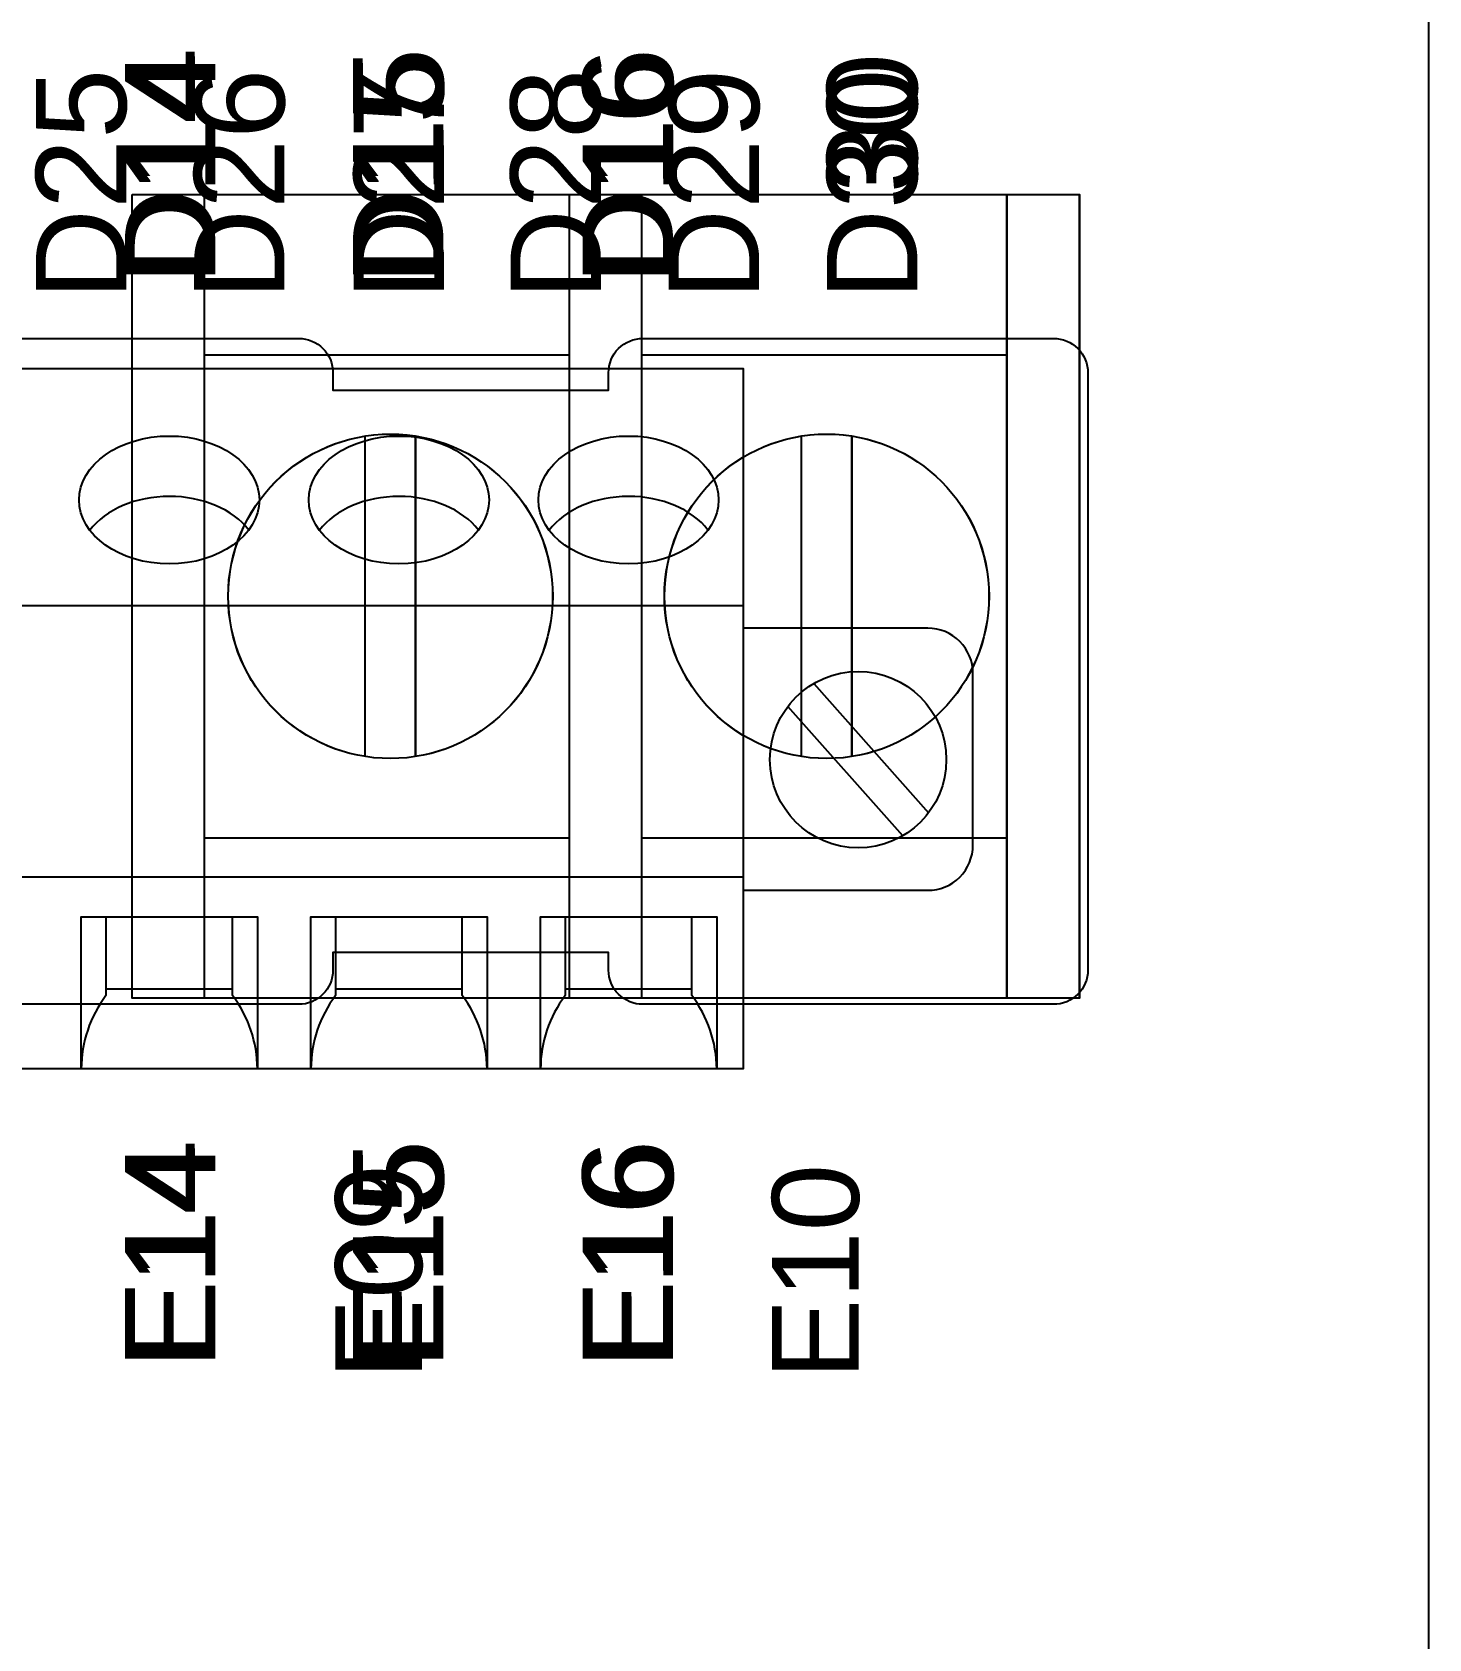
# Model space of a CAD drawing. Extents: x 0.5 to 23.7, y 0.2 to 17.2.
# Drawn here: x 21.177 to 22.394, y 3.271 to 4.67 of the extents above; entities that cross this region are included whole.
import ezdxf

# ---------------------------------------------------------------- set-up
doc = ezdxf.new("R2010")
doc.units = 0
doc.header["$MEASUREMENT"] = 0
for name, color, linetype in [('2_01__0-__EMPTY', 7, 'CONTINUOUS'), ('2_02__B-___3__DI___4__DO__', 7, 'CONTINUOUS'), ('2_03__1-___4__DI___4__DO__', 7, 'CONTINUOUS'), ('2_04__C-___4__DI___4__DO__', 7, 'CONTINUOUS'), ('2_05__6-___4__AI____4__AO', 7, 'CONTINUOUS'), ('2_06__9-___10__RTD_INPUTS', 7, 'CONTINUOUS'), ('2_07__3-___8__DI', 7, 'CONTINUOUS'), ('2_08__D-___4__DI___3__DO__', 7, 'CONTINUOUS'), ('3_01__0-__EMPTY', 7, 'CONTINUOUS'), ('3_02__B-___3__DI___4__DO__', 7, 'CONTINUOUS'), ('3_03__1-___4__DI___4__DO__', 7, 'CONTINUOUS'), ('3_04__C-___4__DI___4__DO__', 7, 'CONTINUOUS'), ('3_05__6-___4__AI____4__AO', 7, 'CONTINUOUS'), ('3_06__3-___8__DI', 7, 'CONTINUOUS'), ('3_07__D-___4__DI___3__DO__', 7, 'CONTINUOUS'), ('4_01__0-_A-__EMPTY____1__A', 7, 'CONTINUOUS'), ('4_02__B-_A-___3__DI___4__D', 7, 'CONTINUOUS'), ('4_03__1-_A-___4__DI___4__D', 7, 'CONTINUOUS'), ('4_04__C-_A-___4__DI___4__D', 7, 'CONTINUOUS'), ('4_05__6-_A-___4__AI____4__', 7, 'CONTINUOUS'), ('4_06__9-_A-___10__RTD_INPU', 7, 'CONTINUOUS'), ('4_07__3-_A-___8__DI____1__', 7, 'CONTINUOUS'), ('4_08__D-_A-___4__DI___3__D', 7, 'CONTINUOUS'), ('4_09__0-_7-__EMPTY____1__A', 7, 'CONTINUOUS'), ('4_10__B-_7-___3__DI___4__D', 7, 'CONTINUOUS'), ('4_11__1-_7-___4__DI___4__D', 7, 'CONTINUOUS'), ('4_12__C-_7-___4__DI___4__D', 7, 'CONTINUOUS'), ('4_13__6-_7-___4__AI____4__', 7, 'CONTINUOUS'), ('4_14__9-_7-___10__RTD_INPU', 7, 'CONTINUOUS'), ('4_15__3-_7-___8__DI____1__', 7, 'CONTINUOUS'), ('4_16__D-_7-___4__DI___3__D', 7, 'CONTINUOUS'), ('6_00____DWG', 7, 'CONTINUOUS')]:
    doc.layers.add(name, color=color, linetype=linetype)
doc.styles.add('ARIAL', font='arial.ttf')

msp = doc.modelspace()

# ---------------------------------------------------------------- linework, layer by layer
at = {"layer": '3_01__0-__EMPTY'}
msp.add_lwpolyline([(20.1742, 4.3587), (20.4142, 4.3587), (20.4142, 4.3738, -0.414214), (20.4441, 4.4037), (21.4093, 4.4037, -0.414214), (21.4392, 4.3738), (21.4392, 4.3587), (21.6792, 4.3587), (21.6792, 4.3738, -0.414214), (21.7091, 4.4037), (22.0668, 4.4037, -0.414214), (22.0967, 4.3738), (22.0967, 3.8535, -0.414214), (22.0668, 3.8237), (21.7091, 3.8237, -0.414214), (21.6792, 3.8535), (21.6792, 3.8687), (21.4392, 3.8687), (21.4392, 3.8535, -0.414214), (21.4093, 3.8237), (20.4441, 3.8237, -0.414214), (20.4142, 3.8535), (20.4142, 3.8687), (20.1742, 3.8687)], format="xyb", dxfattribs=at)
at = {"layer": '3_02__B-___3__DI___4__DO__'}
msp.add_lwpolyline([(20.1966, 4.3774), (21.7966, 4.3774), (21.7966, 3.7675), (20.1966, 3.7675)], close=True, dxfattribs=at)
for points in [[(20.1966, 4.1712), (21.7966, 4.1712)], [(21.8579, 4.1031), (21.9578, 3.9905)], [(21.9354, 3.9706), (21.8354, 4.0832)], [(21.7966, 3.9345), (20.1966, 3.9345)], [(21.2415, 3.8371), (21.3517, 3.8371)], [(21.4415, 3.8371), (21.5517, 3.8371)], [(21.6415, 3.8371), (21.7517, 3.8371)]]:
    msp.add_lwpolyline(points, dxfattribs=at)
for points in [[(21.7966, 3.923), (21.9573, 3.923, 0.414214), (21.9966, 3.9623), (21.9966, 4.1119, 0.414214), (21.9573, 4.1513), (21.7966, 4.1513)], [(21.2415, 3.8999), (21.2415, 3.8315, 0.162335), (21.22, 3.7675), (21.22, 3.8999), (21.3734, 3.8999), (21.3734, 3.7675, 0.16083), (21.3517, 3.8315), (21.3517, 3.8999)], [(21.4415, 3.8999), (21.4415, 3.8315, 0.162335), (21.42, 3.7675), (21.42, 3.8999), (21.5734, 3.8999), (21.5734, 3.7675, 0.16083), (21.5517, 3.8315), (21.5517, 3.8999)], [(21.6415, 3.8999), (21.6415, 3.8315, 0.162335), (21.62, 3.7675), (21.62, 3.8999), (21.7734, 3.8999), (21.7734, 3.7675, 0.16083), (21.7517, 3.8315), (21.7517, 3.8999)]]:
    msp.add_lwpolyline(points, format="xyb", dxfattribs=at)
msp.add_circle((21.8966, 4.0368), 0.0768, dxfattribs=at)
for centre in [(21.2966, 4.263), (21.4966, 4.263), (21.6966, 4.263)]:
    msp.add_ellipse(centre, major_axis=(-0.0785, 0), ratio=0.70953, dxfattribs=at)
for centre in [(21.2967, 4.2104), (21.4967, 4.2104), (21.6967, 4.2104)]:
    msp.add_ellipse(centre, major_axis=(-0.0785, 0), ratio=0.70953, start_param=3.63519, end_param=5.792431, dxfattribs=at)
at = {"layer": '3_03__1-___4__DI___4__DO__'}
msp.add_lwpolyline([(20.1966, 4.3774), (21.7966, 4.3774), (21.7966, 3.7675), (20.1966, 3.7675)], close=True, dxfattribs=at)
for points in [[(20.1966, 4.1712), (21.7966, 4.1712)], [(21.8579, 4.1031), (21.9578, 3.9905)], [(21.9354, 3.9706), (21.8354, 4.0832)], [(21.7966, 3.9345), (20.1966, 3.9345)], [(21.2415, 3.8371), (21.3517, 3.8371)], [(21.4415, 3.8371), (21.5517, 3.8371)], [(21.6415, 3.8371), (21.7517, 3.8371)]]:
    msp.add_lwpolyline(points, dxfattribs=at)
for points in [[(21.7966, 3.923), (21.9573, 3.923, 0.414214), (21.9966, 3.9623), (21.9966, 4.1119, 0.414214), (21.9573, 4.1513), (21.7966, 4.1513)], [(21.2415, 3.8999), (21.2415, 3.8315, 0.162335), (21.22, 3.7675), (21.22, 3.8999), (21.3734, 3.8999), (21.3734, 3.7675, 0.16083), (21.3517, 3.8315), (21.3517, 3.8999)], [(21.4415, 3.8999), (21.4415, 3.8315, 0.162335), (21.42, 3.7675), (21.42, 3.8999), (21.5734, 3.8999), (21.5734, 3.7675, 0.16083), (21.5517, 3.8315), (21.5517, 3.8999)], [(21.6415, 3.8999), (21.6415, 3.8315, 0.162335), (21.62, 3.7675), (21.62, 3.8999), (21.7734, 3.8999), (21.7734, 3.7675, 0.16083), (21.7517, 3.8315), (21.7517, 3.8999)]]:
    msp.add_lwpolyline(points, format="xyb", dxfattribs=at)
msp.add_circle((21.8966, 4.0368), 0.0768, dxfattribs=at)
for centre in [(21.2966, 4.263), (21.4966, 4.263), (21.6966, 4.263)]:
    msp.add_ellipse(centre, major_axis=(-0.0785, 0), ratio=0.70953, dxfattribs=at)
for centre in [(21.2967, 4.2104), (21.4967, 4.2104), (21.6967, 4.2104)]:
    msp.add_ellipse(centre, major_axis=(-0.0785, 0), ratio=0.70953, start_param=3.63519, end_param=5.792431, dxfattribs=at)
at = {"layer": '3_04__C-___4__DI___4__DO__'}
msp.add_lwpolyline([(20.1966, 4.3774), (21.7966, 4.3774), (21.7966, 3.7675), (20.1966, 3.7675)], close=True, dxfattribs=at)
for points in [[(20.1966, 4.1712), (21.7966, 4.1712)], [(21.8579, 4.1031), (21.9578, 3.9905)], [(21.9354, 3.9706), (21.8354, 4.0832)], [(21.7966, 3.9345), (20.1966, 3.9345)], [(21.2415, 3.8371), (21.3517, 3.8371)], [(21.4415, 3.8371), (21.5517, 3.8371)], [(21.6415, 3.8371), (21.7517, 3.8371)]]:
    msp.add_lwpolyline(points, dxfattribs=at)
for points in [[(21.7966, 3.923), (21.9573, 3.923, 0.414214), (21.9966, 3.9623), (21.9966, 4.1119, 0.414214), (21.9573, 4.1513), (21.7966, 4.1513)], [(21.2415, 3.8999), (21.2415, 3.8315, 0.162335), (21.22, 3.7675), (21.22, 3.8999), (21.3734, 3.8999), (21.3734, 3.7675, 0.16083), (21.3517, 3.8315), (21.3517, 3.8999)], [(21.4415, 3.8999), (21.4415, 3.8315, 0.162335), (21.42, 3.7675), (21.42, 3.8999), (21.5734, 3.8999), (21.5734, 3.7675, 0.16083), (21.5517, 3.8315), (21.5517, 3.8999)], [(21.6415, 3.8999), (21.6415, 3.8315, 0.162335), (21.62, 3.7675), (21.62, 3.8999), (21.7734, 3.8999), (21.7734, 3.7675, 0.16083), (21.7517, 3.8315), (21.7517, 3.8999)]]:
    msp.add_lwpolyline(points, format="xyb", dxfattribs=at)
msp.add_circle((21.8966, 4.0368), 0.0768, dxfattribs=at)
for centre in [(21.2966, 4.263), (21.4966, 4.263), (21.6966, 4.263)]:
    msp.add_ellipse(centre, major_axis=(-0.0785, 0), ratio=0.70953, dxfattribs=at)
for centre in [(21.2967, 4.2104), (21.4967, 4.2104), (21.6967, 4.2104)]:
    msp.add_ellipse(centre, major_axis=(-0.0785, 0), ratio=0.70953, start_param=3.63519, end_param=5.792431, dxfattribs=at)
at = {"layer": '3_05__6-___4__AI____4__AO'}
msp.add_lwpolyline([(20.1966, 4.3774), (21.7966, 4.3774), (21.7966, 3.7675), (20.1966, 3.7675)], close=True, dxfattribs=at)
for points in [[(20.1966, 4.1712), (21.7966, 4.1712)], [(21.8579, 4.1031), (21.9578, 3.9905)], [(21.9354, 3.9706), (21.8354, 4.0832)], [(21.7966, 3.9345), (20.1966, 3.9345)], [(21.2415, 3.8371), (21.3517, 3.8371)], [(21.4415, 3.8371), (21.5517, 3.8371)], [(21.6415, 3.8371), (21.7517, 3.8371)]]:
    msp.add_lwpolyline(points, dxfattribs=at)
for points in [[(21.7966, 3.923), (21.9573, 3.923, 0.414214), (21.9966, 3.9623), (21.9966, 4.1119, 0.414214), (21.9573, 4.1513), (21.7966, 4.1513)], [(21.2415, 3.8999), (21.2415, 3.8315, 0.162335), (21.22, 3.7675), (21.22, 3.8999), (21.3734, 3.8999), (21.3734, 3.7675, 0.16083), (21.3517, 3.8315), (21.3517, 3.8999)], [(21.4415, 3.8999), (21.4415, 3.8315, 0.162335), (21.42, 3.7675), (21.42, 3.8999), (21.5734, 3.8999), (21.5734, 3.7675, 0.16083), (21.5517, 3.8315), (21.5517, 3.8999)], [(21.6415, 3.8999), (21.6415, 3.8315, 0.162335), (21.62, 3.7675), (21.62, 3.8999), (21.7734, 3.8999), (21.7734, 3.7675, 0.16083), (21.7517, 3.8315), (21.7517, 3.8999)]]:
    msp.add_lwpolyline(points, format="xyb", dxfattribs=at)
msp.add_circle((21.8966, 4.0368), 0.0768, dxfattribs=at)
for centre in [(21.2966, 4.263), (21.4966, 4.263), (21.6966, 4.263)]:
    msp.add_ellipse(centre, major_axis=(-0.0785, 0), ratio=0.70953, dxfattribs=at)
for centre in [(21.2967, 4.2104), (21.4967, 4.2104), (21.6967, 4.2104)]:
    msp.add_ellipse(centre, major_axis=(-0.0785, 0), ratio=0.70953, start_param=3.63519, end_param=5.792431, dxfattribs=at)
at = {"layer": '3_06__3-___8__DI'}
msp.add_lwpolyline([(20.1966, 4.3774), (21.7966, 4.3774), (21.7966, 3.7675), (20.1966, 3.7675)], close=True, dxfattribs=at)
for points in [[(20.1966, 4.1712), (21.7966, 4.1712)], [(21.8579, 4.1031), (21.9578, 3.9905)], [(21.9354, 3.9706), (21.8354, 4.0832)], [(21.7966, 3.9345), (20.1966, 3.9345)], [(21.2415, 3.8371), (21.3517, 3.8371)], [(21.4415, 3.8371), (21.5517, 3.8371)], [(21.6415, 3.8371), (21.7517, 3.8371)]]:
    msp.add_lwpolyline(points, dxfattribs=at)
for points in [[(21.7966, 3.923), (21.9573, 3.923, 0.414214), (21.9966, 3.9623), (21.9966, 4.1119, 0.414214), (21.9573, 4.1513), (21.7966, 4.1513)], [(21.2415, 3.8999), (21.2415, 3.8315, 0.162335), (21.22, 3.7675), (21.22, 3.8999), (21.3734, 3.8999), (21.3734, 3.7675, 0.16083), (21.3517, 3.8315), (21.3517, 3.8999)], [(21.4415, 3.8999), (21.4415, 3.8315, 0.162335), (21.42, 3.7675), (21.42, 3.8999), (21.5734, 3.8999), (21.5734, 3.7675, 0.16083), (21.5517, 3.8315), (21.5517, 3.8999)], [(21.6415, 3.8999), (21.6415, 3.8315, 0.162335), (21.62, 3.7675), (21.62, 3.8999), (21.7734, 3.8999), (21.7734, 3.7675, 0.16083), (21.7517, 3.8315), (21.7517, 3.8999)]]:
    msp.add_lwpolyline(points, format="xyb", dxfattribs=at)
msp.add_circle((21.8966, 4.0368), 0.0768, dxfattribs=at)
for centre in [(21.2966, 4.263), (21.4966, 4.263), (21.6966, 4.263)]:
    msp.add_ellipse(centre, major_axis=(-0.0785, 0), ratio=0.70953, dxfattribs=at)
for centre in [(21.2967, 4.2104), (21.4967, 4.2104), (21.6967, 4.2104)]:
    msp.add_ellipse(centre, major_axis=(-0.0785, 0), ratio=0.70953, start_param=3.63519, end_param=5.792431, dxfattribs=at)
at = {"layer": '3_07__D-___4__DI___3__DO__'}
msp.add_lwpolyline([(20.1966, 4.3774), (21.7966, 4.3774), (21.7966, 3.7675), (20.1966, 3.7675)], close=True, dxfattribs=at)
for points in [[(20.1966, 4.1712), (21.7966, 4.1712)], [(21.8579, 4.1031), (21.9578, 3.9905)], [(21.9354, 3.9706), (21.8354, 4.0832)], [(21.7966, 3.9345), (20.1966, 3.9345)], [(21.2415, 3.8371), (21.3517, 3.8371)], [(21.4415, 3.8371), (21.5517, 3.8371)], [(21.6415, 3.8371), (21.7517, 3.8371)]]:
    msp.add_lwpolyline(points, dxfattribs=at)
for points in [[(21.7966, 3.923), (21.9573, 3.923, 0.414214), (21.9966, 3.9623), (21.9966, 4.1119, 0.414214), (21.9573, 4.1513), (21.7966, 4.1513)], [(21.2415, 3.8999), (21.2415, 3.8315, 0.162335), (21.22, 3.7675), (21.22, 3.8999), (21.3734, 3.8999), (21.3734, 3.7675, 0.16083), (21.3517, 3.8315), (21.3517, 3.8999)], [(21.4415, 3.8999), (21.4415, 3.8315, 0.162335), (21.42, 3.7675), (21.42, 3.8999), (21.5734, 3.8999), (21.5734, 3.7675, 0.16083), (21.5517, 3.8315), (21.5517, 3.8999)], [(21.6415, 3.8999), (21.6415, 3.8315, 0.162335), (21.62, 3.7675), (21.62, 3.8999), (21.7734, 3.8999), (21.7734, 3.7675, 0.16083), (21.7517, 3.8315), (21.7517, 3.8999)]]:
    msp.add_lwpolyline(points, format="xyb", dxfattribs=at)
msp.add_circle((21.8966, 4.0368), 0.0768, dxfattribs=at)
for centre in [(21.2966, 4.263), (21.4966, 4.263), (21.6966, 4.263)]:
    msp.add_ellipse(centre, major_axis=(-0.0785, 0), ratio=0.70953, dxfattribs=at)
for centre in [(21.2967, 4.2104), (21.4967, 4.2104), (21.6967, 4.2104)]:
    msp.add_ellipse(centre, major_axis=(-0.0785, 0), ratio=0.70953, start_param=3.63519, end_param=5.792431, dxfattribs=at)
at = {"layer": '4_01__0-_A-__EMPTY____1__A'}
msp.add_lwpolyline([(21.2643, 4.5291), (22.0893, 4.5291), (22.0893, 3.8291), (21.2643, 3.8291)], close=True, dxfattribs=at)
for points in [[(21.3273, 3.8291), (21.3273, 4.5291)], [(21.6452, 3.8291), (21.6452, 4.5291)], [(21.7083, 3.8291), (21.7083, 4.5291)], [(22.0262, 3.8291), (22.0262, 4.5291)], [(21.3279, 4.3894), (21.6452, 4.3894)], [(21.7083, 4.3894), (22.0256, 4.3894)], [(21.4673, 4.0396), (21.4673, 4.3186)], [(21.5113, 4.0396), (21.5113, 4.3186)], [(21.8473, 4.0396), (21.8473, 4.3186)], [(21.8913, 4.0396), (21.8913, 4.3186)], [(21.3273, 3.9688), (21.6452, 3.9688)], [(21.7083, 3.9688), (22.0262, 3.9688)]]:
    msp.add_lwpolyline(points, dxfattribs=at)
for centre in [(21.4893, 4.1791), (21.8693, 4.1791)]:
    msp.add_circle(centre, 0.1413, dxfattribs=at)
at = {"layer": '4_02__B-_A-___3__DI___4__D'}
msp.add_lwpolyline([(21.2643, 4.5291), (22.0893, 4.5291), (22.0893, 3.8291), (21.2643, 3.8291)], close=True, dxfattribs=at)
for points in [[(21.3273, 3.8291), (21.3273, 4.5291)], [(21.6452, 3.8291), (21.6452, 4.5291)], [(21.7083, 3.8291), (21.7083, 4.5291)], [(22.0262, 3.8291), (22.0262, 4.5291)], [(21.3279, 4.3894), (21.6452, 4.3894)], [(21.7083, 4.3894), (22.0256, 4.3894)], [(21.4673, 4.0396), (21.4673, 4.3186)], [(21.5113, 4.0396), (21.5113, 4.3186)], [(21.8473, 4.0396), (21.8473, 4.3186)], [(21.8913, 4.0396), (21.8913, 4.3186)], [(21.3273, 3.9688), (21.6452, 3.9688)], [(21.7083, 3.9688), (22.0262, 3.9688)]]:
    msp.add_lwpolyline(points, dxfattribs=at)
for centre in [(21.4893, 4.1791), (21.8693, 4.1791)]:
    msp.add_circle(centre, 0.1413, dxfattribs=at)
at = {"layer": '4_03__1-_A-___4__DI___4__D'}
msp.add_lwpolyline([(21.2643, 4.5291), (22.0893, 4.5291), (22.0893, 3.8291), (21.2643, 3.8291)], close=True, dxfattribs=at)
for points in [[(21.3273, 3.8291), (21.3273, 4.5291)], [(21.6452, 3.8291), (21.6452, 4.5291)], [(21.7083, 3.8291), (21.7083, 4.5291)], [(22.0262, 3.8291), (22.0262, 4.5291)], [(21.3279, 4.3894), (21.6452, 4.3894)], [(21.7083, 4.3894), (22.0256, 4.3894)], [(21.4673, 4.0396), (21.4673, 4.3186)], [(21.5113, 4.0396), (21.5113, 4.3186)], [(21.8473, 4.0396), (21.8473, 4.3186)], [(21.8913, 4.0396), (21.8913, 4.3186)], [(21.3273, 3.9688), (21.6452, 3.9688)], [(21.7083, 3.9688), (22.0262, 3.9688)]]:
    msp.add_lwpolyline(points, dxfattribs=at)
for centre in [(21.4893, 4.1791), (21.8693, 4.1791)]:
    msp.add_circle(centre, 0.1413, dxfattribs=at)
at = {"layer": '4_04__C-_A-___4__DI___4__D'}
msp.add_lwpolyline([(21.2643, 4.5291), (22.0893, 4.5291), (22.0893, 3.8291), (21.2643, 3.8291)], close=True, dxfattribs=at)
for points in [[(21.3273, 3.8291), (21.3273, 4.5291)], [(21.6452, 3.8291), (21.6452, 4.5291)], [(21.7083, 3.8291), (21.7083, 4.5291)], [(22.0262, 3.8291), (22.0262, 4.5291)], [(21.3279, 4.3894), (21.6452, 4.3894)], [(21.7083, 4.3894), (22.0256, 4.3894)], [(21.4673, 4.0396), (21.4673, 4.3186)], [(21.5113, 4.0396), (21.5113, 4.3186)], [(21.8473, 4.0396), (21.8473, 4.3186)], [(21.8913, 4.0396), (21.8913, 4.3186)], [(21.3273, 3.9688), (21.6452, 3.9688)], [(21.7083, 3.9688), (22.0262, 3.9688)]]:
    msp.add_lwpolyline(points, dxfattribs=at)
for centre in [(21.4893, 4.1791), (21.8693, 4.1791)]:
    msp.add_circle(centre, 0.1413, dxfattribs=at)
at = {"layer": '4_05__6-_A-___4__AI____4__'}
msp.add_lwpolyline([(21.2643, 4.5291), (22.0893, 4.5291), (22.0893, 3.8291), (21.2643, 3.8291)], close=True, dxfattribs=at)
for points in [[(21.3273, 3.8291), (21.3273, 4.5291)], [(21.6452, 3.8291), (21.6452, 4.5291)], [(21.7083, 3.8291), (21.7083, 4.5291)], [(22.0262, 3.8291), (22.0262, 4.5291)], [(21.3279, 4.3894), (21.6452, 4.3894)], [(21.7083, 4.3894), (22.0256, 4.3894)], [(21.4673, 4.0396), (21.4673, 4.3186)], [(21.5113, 4.0396), (21.5113, 4.3186)], [(21.8473, 4.0396), (21.8473, 4.3186)], [(21.8913, 4.0396), (21.8913, 4.3186)], [(21.3273, 3.9688), (21.6452, 3.9688)], [(21.7083, 3.9688), (22.0262, 3.9688)]]:
    msp.add_lwpolyline(points, dxfattribs=at)
for centre in [(21.4893, 4.1791), (21.8693, 4.1791)]:
    msp.add_circle(centre, 0.1413, dxfattribs=at)
at = {"layer": '4_06__9-_A-___10__RTD_INPU'}
msp.add_lwpolyline([(21.2643, 4.5291), (22.0893, 4.5291), (22.0893, 3.8291), (21.2643, 3.8291)], close=True, dxfattribs=at)
for points in [[(21.3273, 3.8291), (21.3273, 4.5291)], [(21.6452, 3.8291), (21.6452, 4.5291)], [(21.7083, 3.8291), (21.7083, 4.5291)], [(22.0262, 3.8291), (22.0262, 4.5291)], [(21.3279, 4.3894), (21.6452, 4.3894)], [(21.7083, 4.3894), (22.0256, 4.3894)], [(21.4673, 4.0396), (21.4673, 4.3186)], [(21.5113, 4.0396), (21.5113, 4.3186)], [(21.8473, 4.0396), (21.8473, 4.3186)], [(21.8913, 4.0396), (21.8913, 4.3186)], [(21.3273, 3.9688), (21.6452, 3.9688)], [(21.7083, 3.9688), (22.0262, 3.9688)]]:
    msp.add_lwpolyline(points, dxfattribs=at)
for centre in [(21.4893, 4.1791), (21.8693, 4.1791)]:
    msp.add_circle(centre, 0.1413, dxfattribs=at)
at = {"layer": '4_07__3-_A-___8__DI____1__'}
msp.add_lwpolyline([(21.2643, 4.5291), (22.0893, 4.5291), (22.0893, 3.8291), (21.2643, 3.8291)], close=True, dxfattribs=at)
for points in [[(21.3273, 3.8291), (21.3273, 4.5291)], [(21.6452, 3.8291), (21.6452, 4.5291)], [(21.7083, 3.8291), (21.7083, 4.5291)], [(22.0262, 3.8291), (22.0262, 4.5291)], [(21.3279, 4.3894), (21.6452, 4.3894)], [(21.7083, 4.3894), (22.0256, 4.3894)], [(21.4673, 4.0396), (21.4673, 4.3186)], [(21.5113, 4.0396), (21.5113, 4.3186)], [(21.8473, 4.0396), (21.8473, 4.3186)], [(21.8913, 4.0396), (21.8913, 4.3186)], [(21.3273, 3.9688), (21.6452, 3.9688)], [(21.7083, 3.9688), (22.0262, 3.9688)]]:
    msp.add_lwpolyline(points, dxfattribs=at)
for centre in [(21.4893, 4.1791), (21.8693, 4.1791)]:
    msp.add_circle(centre, 0.1413, dxfattribs=at)
at = {"layer": '4_08__D-_A-___4__DI___3__D'}
msp.add_lwpolyline([(21.2643, 4.5291), (22.0893, 4.5291), (22.0893, 3.8291), (21.2643, 3.8291)], close=True, dxfattribs=at)
for points in [[(21.3273, 3.8291), (21.3273, 4.5291)], [(21.6452, 3.8291), (21.6452, 4.5291)], [(21.7083, 3.8291), (21.7083, 4.5291)], [(22.0262, 3.8291), (22.0262, 4.5291)], [(21.3279, 4.3894), (21.6452, 4.3894)], [(21.7083, 4.3894), (22.0256, 4.3894)], [(21.4673, 4.0396), (21.4673, 4.3186)], [(21.5113, 4.0396), (21.5113, 4.3186)], [(21.8473, 4.0396), (21.8473, 4.3186)], [(21.8913, 4.0396), (21.8913, 4.3186)], [(21.3273, 3.9688), (21.6452, 3.9688)], [(21.7083, 3.9688), (22.0262, 3.9688)]]:
    msp.add_lwpolyline(points, dxfattribs=at)
for centre in [(21.4893, 4.1791), (21.8693, 4.1791)]:
    msp.add_circle(centre, 0.1413, dxfattribs=at)
at = {"layer": '4_09__0-_7-__EMPTY____1__A'}
msp.add_lwpolyline([(21.2643, 4.5291), (22.0893, 4.5291), (22.0893, 3.829), (21.2643, 3.829)], close=True, dxfattribs=at)
for points in [[(21.3273, 3.829), (21.3273, 4.5291)], [(21.6452, 3.8291), (21.6452, 4.5291)], [(21.7083, 3.8291), (21.7083, 4.5291)], [(22.0262, 3.829), (22.0262, 4.529)], [(21.3279, 4.3894), (21.6452, 4.3894)], [(21.7083, 4.3894), (22.0256, 4.3894)], [(21.4673, 4.0396), (21.4673, 4.3186)], [(21.5113, 4.0396), (21.5113, 4.3186)], [(21.8473, 4.0396), (21.8473, 4.3186)], [(21.8913, 4.0396), (21.8913, 4.3186)], [(21.3273, 3.9688), (21.6452, 3.9688)], [(21.7083, 3.9688), (22.0262, 3.9688)]]:
    msp.add_lwpolyline(points, dxfattribs=at)
for centre in [(21.4893, 4.1791), (21.8693, 4.1791)]:
    msp.add_circle(centre, 0.1413, dxfattribs=at)
at = {"layer": '4_10__B-_7-___3__DI___4__D'}
msp.add_lwpolyline([(21.2643, 4.5291), (22.0893, 4.5291), (22.0893, 3.829), (21.2643, 3.829)], close=True, dxfattribs=at)
for points in [[(21.3273, 3.829), (21.3273, 4.5291)], [(21.6452, 3.8291), (21.6452, 4.5291)], [(21.7083, 3.8291), (21.7083, 4.5291)], [(22.0262, 3.829), (22.0262, 4.529)], [(21.3279, 4.3894), (21.6452, 4.3894)], [(21.7083, 4.3894), (22.0256, 4.3894)], [(21.4673, 4.0396), (21.4673, 4.3186)], [(21.5113, 4.0396), (21.5113, 4.3186)], [(21.8473, 4.0396), (21.8473, 4.3186)], [(21.8913, 4.0396), (21.8913, 4.3186)], [(21.3273, 3.9688), (21.6452, 3.9688)], [(21.7083, 3.9688), (22.0262, 3.9688)]]:
    msp.add_lwpolyline(points, dxfattribs=at)
for centre in [(21.4893, 4.1791), (21.8693, 4.1791)]:
    msp.add_circle(centre, 0.1413, dxfattribs=at)
at = {"layer": '4_11__1-_7-___4__DI___4__D'}
msp.add_lwpolyline([(21.2642, 4.5291), (22.0892, 4.5291), (22.0892, 3.829), (21.2642, 3.829)], close=True, dxfattribs=at)
for points in [[(21.3273, 3.829), (21.3273, 4.5291)], [(21.6452, 3.8291), (21.6452, 4.5291)], [(21.7082, 3.8291), (21.7082, 4.5291)], [(22.0262, 3.829), (22.0262, 4.529)], [(21.3279, 4.3894), (21.6452, 4.3894)], [(21.7082, 4.3894), (22.0256, 4.3894)], [(21.4672, 4.0396), (21.4672, 4.3186)], [(21.5112, 4.0396), (21.5112, 4.3186)], [(21.8472, 4.0396), (21.8472, 4.3186)], [(21.8912, 4.0396), (21.8912, 4.3186)], [(21.3273, 3.9688), (21.6452, 3.9688)], [(21.7082, 3.9688), (22.0262, 3.9688)]]:
    msp.add_lwpolyline(points, dxfattribs=at)
for centre in [(21.4892, 4.1791), (21.8692, 4.1791)]:
    msp.add_circle(centre, 0.1413, dxfattribs=at)
at = {"layer": '4_12__C-_7-___4__DI___4__D'}
msp.add_lwpolyline([(21.2643, 4.5291), (22.0893, 4.5291), (22.0893, 3.829), (21.2643, 3.829)], close=True, dxfattribs=at)
for points in [[(21.3273, 3.829), (21.3273, 4.5291)], [(21.6453, 3.8291), (21.6453, 4.5291)], [(21.7083, 3.8291), (21.7083, 4.5291)], [(22.0263, 3.829), (22.0263, 4.529)], [(21.328, 4.3894), (21.6453, 4.3894)], [(21.7083, 4.3894), (22.0256, 4.3894)], [(21.4673, 4.0396), (21.4673, 4.3186)], [(21.5113, 4.0396), (21.5113, 4.3186)], [(21.8473, 4.0396), (21.8473, 4.3186)], [(21.8913, 4.0396), (21.8913, 4.3186)], [(21.3273, 3.9688), (21.6453, 3.9688)], [(21.7083, 3.9688), (22.0263, 3.9688)]]:
    msp.add_lwpolyline(points, dxfattribs=at)
for centre in [(21.4893, 4.1791), (21.8693, 4.1791)]:
    msp.add_circle(centre, 0.1413, dxfattribs=at)
at = {"layer": '4_13__6-_7-___4__AI____4__'}
msp.add_lwpolyline([(21.2643, 4.5291), (22.0893, 4.5291), (22.0893, 3.829), (21.2643, 3.829)], close=True, dxfattribs=at)
for points in [[(21.3273, 3.829), (21.3273, 4.5291)], [(21.6452, 3.8291), (21.6452, 4.5291)], [(21.7083, 3.8291), (21.7083, 4.5291)], [(22.0262, 3.829), (22.0262, 4.529)], [(21.3279, 4.3894), (21.6452, 4.3894)], [(21.7083, 4.3894), (22.0256, 4.3894)], [(21.4673, 4.0396), (21.4673, 4.3186)], [(21.5113, 4.0396), (21.5113, 4.3186)], [(21.8473, 4.0396), (21.8473, 4.3186)], [(21.8913, 4.0396), (21.8913, 4.3186)], [(21.3273, 3.9688), (21.6452, 3.9688)], [(21.7083, 3.9688), (22.0262, 3.9688)]]:
    msp.add_lwpolyline(points, dxfattribs=at)
for centre in [(21.4893, 4.1791), (21.8693, 4.1791)]:
    msp.add_circle(centre, 0.1413, dxfattribs=at)
at = {"layer": '4_14__9-_7-___10__RTD_INPU'}
msp.add_lwpolyline([(21.2643, 4.5291), (22.0893, 4.5291), (22.0893, 3.829), (21.2643, 3.829)], close=True, dxfattribs=at)
for points in [[(21.3273, 3.829), (21.3273, 4.5291)], [(21.6453, 3.8291), (21.6453, 4.5291)], [(21.7083, 3.8291), (21.7083, 4.5291)], [(22.0263, 3.829), (22.0263, 4.529)], [(21.328, 4.3894), (21.6453, 4.3894)], [(21.7083, 4.3894), (22.0256, 4.3894)], [(21.4673, 4.0396), (21.4673, 4.3186)], [(21.5113, 4.0396), (21.5113, 4.3186)], [(21.8473, 4.0396), (21.8473, 4.3186)], [(21.8913, 4.0396), (21.8913, 4.3186)], [(21.3273, 3.9688), (21.6453, 3.9688)], [(21.7083, 3.9688), (22.0263, 3.9688)]]:
    msp.add_lwpolyline(points, dxfattribs=at)
for centre in [(21.4893, 4.1791), (21.8693, 4.1791)]:
    msp.add_circle(centre, 0.1413, dxfattribs=at)
at = {"layer": '4_15__3-_7-___8__DI____1__'}
msp.add_lwpolyline([(21.2643, 4.5291), (22.0893, 4.5291), (22.0893, 3.829), (21.2643, 3.829)], close=True, dxfattribs=at)
for points in [[(21.3273, 3.829), (21.3273, 4.5291)], [(21.6452, 3.8291), (21.6452, 4.5291)], [(21.7083, 3.8291), (21.7083, 4.5291)], [(22.0262, 3.829), (22.0262, 4.529)], [(21.3279, 4.3894), (21.6452, 4.3894)], [(21.7083, 4.3894), (22.0256, 4.3894)], [(21.4673, 4.0396), (21.4673, 4.3186)], [(21.5113, 4.0396), (21.5113, 4.3186)], [(21.8473, 4.0396), (21.8473, 4.3186)], [(21.8913, 4.0396), (21.8913, 4.3186)], [(21.3273, 3.9688), (21.6452, 3.9688)], [(21.7083, 3.9688), (22.0262, 3.9688)]]:
    msp.add_lwpolyline(points, dxfattribs=at)
for centre in [(21.4893, 4.1791), (21.8693, 4.1791)]:
    msp.add_circle(centre, 0.1413, dxfattribs=at)
at = {"layer": '4_16__D-_7-___4__DI___3__D'}
msp.add_lwpolyline([(21.2643, 4.5291), (22.0893, 4.5291), (22.0893, 3.8291), (21.2643, 3.8291)], close=True, dxfattribs=at)
for points in [[(21.3273, 3.8291), (21.3273, 4.5291)], [(21.6452, 3.8291), (21.6452, 4.5291)], [(21.7083, 3.8291), (21.7083, 4.5291)], [(22.0262, 3.8291), (22.0262, 4.5291)], [(21.3279, 4.3894), (21.6452, 4.3894)], [(21.7083, 4.3894), (22.0256, 4.3894)], [(21.4673, 4.0396), (21.4673, 4.3186)], [(21.5113, 4.0396), (21.5113, 4.3186)], [(21.8473, 4.0396), (21.8473, 4.3186)], [(21.8913, 4.0396), (21.8913, 4.3186)], [(21.3273, 3.9688), (21.6452, 3.9688)], [(21.7083, 3.9688), (22.0262, 3.9688)]]:
    msp.add_lwpolyline(points, dxfattribs=at)
for centre in [(21.4893, 4.1791), (21.8693, 4.1791)]:
    msp.add_circle(centre, 0.1413, dxfattribs=at)
at = {"layer": '6_00____DWG'}
msp.add_lwpolyline([(22.1083, 1.9504), (22.1083, 2.0389, -0.414214), (22.2264, 2.1571), (22.3149, 2.1571, 0.414214), (22.3937, 2.2358), (22.3937, 8.7909, 0.414214), (22.3149, 8.8697), (22.2264, 8.8697, -0.414214), (22.1083, 8.9878), (22.1083, 9.0763, 0.414214), (22.0295, 9.1551), (17.3642, 9.1551, 0.414214), (17.2854, 9.0763), (17.2854, 8.9878, -0.414214), (17.1673, 8.8697), (17.0787, 8.8697, 0.414214), (17, 8.7909), (17, 2.2358, 0.414214), (17.0787, 2.1571), (17.1673, 2.1571, -0.414214), (17.2854, 2.0389), (17.2854, 1.9504, 0.414214), (17.3642, 1.8716), (22.0295, 1.8716, 0.414214)], format="xyb", close=True, dxfattribs=at)

# ---------------------------------------------------------------- texts
at = {"layer": '2_01__0-__EMPTY', "style": 'ARIAL'}
for s, p in [('D14', (21.3366, 4.4551)), ('D15', (21.5353, 4.4551)), ('D16', (21.7353, 4.4551))]:
    msp.add_text(s, height=0.07867, rotation=90, dxfattribs=at).set_placement(p)
at = {"layer": '2_02__B-___3__DI___4__DO__', "style": 'ARIAL'}
for s, p in [('D14', (21.3367, 4.4511)), ('D15', (21.5354, 4.4511)), ('D16', (21.7354, 4.4511))]:
    msp.add_text(s, height=0.07867, rotation=90, dxfattribs=at).set_placement(p)
at = {"layer": '2_03__1-___4__DI___4__DO__', "style": 'ARIAL'}
for s, p in [('D14', (21.3367, 4.4506)), ('D15', (21.5354, 4.4506)), ('D16', (21.7354, 4.4506))]:
    msp.add_text(s, height=0.07867, rotation=90, dxfattribs=at).set_placement(p)
at = {"layer": '2_04__C-___4__DI___4__DO__', "style": 'ARIAL'}
for s, p in [('D14', (21.3367, 4.4506)), ('D15', (21.5354, 4.4506)), ('D16', (21.7354, 4.4506))]:
    msp.add_text(s, height=0.07867, rotation=90, dxfattribs=at).set_placement(p)
at = {"layer": '2_05__6-___4__AI____4__AO', "style": 'ARIAL'}
for s, p in [('D14', (21.3367, 4.4506)), ('D15', (21.5354, 4.4506)), ('D16', (21.7354, 4.4506))]:
    msp.add_text(s, height=0.07867, rotation=90, dxfattribs=at).set_placement(p)
at = {"layer": '2_06__9-___10__RTD_INPUTS', "style": 'ARIAL'}
for s, p in [('D25', (21.2591, 4.437)), ('D26', (21.3969, 4.437)), ('D27', (21.536, 4.437)), ('D28', (21.6725, 4.437)), ('D29', (21.8103, 4.437)), ('D30', (21.9481, 4.437))]:
    msp.add_text(s, height=0.07867, rotation=90, dxfattribs=at).set_placement(p)
at = {"layer": '2_07__3-___8__DI', "style": 'ARIAL'}
for s, p in [('D14', (21.3367, 4.4511)), ('D15', (21.5354, 4.4511)), ('D16', (21.7354, 4.4511))]:
    msp.add_text(s, height=0.07867, rotation=90, dxfattribs=at).set_placement(p)
at = {"layer": '2_08__D-___4__DI___3__DO__', "style": 'ARIAL'}
for s, p in [('D14', (21.3367, 4.4506)), ('D15', (21.5354, 4.4506)), ('D16', (21.7354, 4.4506))]:
    msp.add_text(s, height=0.07867, rotation=90, dxfattribs=at).set_placement(p)
at = {"layer": '3_01__0-__EMPTY', "style": 'ARIAL'}
for s, p in [('E14', (21.3366, 3.5101)), ('E15', (21.5353, 3.5101)), ('E16', (21.7353, 3.5101))]:
    msp.add_text(s, height=0.07867, rotation=90, dxfattribs=at).set_placement(p)
at = {"layer": '3_02__B-___3__DI___4__DO__', "style": 'ARIAL'}
for s, p in [('E14', (21.3367, 3.5061)), ('E15', (21.5354, 3.5061)), ('E16', (21.7354, 3.5061))]:
    msp.add_text(s, height=0.07867, rotation=90, dxfattribs=at).set_placement(p)
at = {"layer": '3_03__1-___4__DI___4__DO__', "style": 'ARIAL'}
for s, p in [('E14', (21.3367, 3.5061)), ('E15', (21.5354, 3.5061)), ('E16', (21.7354, 3.5061))]:
    msp.add_text(s, height=0.07867, rotation=90, dxfattribs=at).set_placement(p)
at = {"layer": '3_04__C-___4__DI___4__DO__', "style": 'ARIAL'}
for s, p in [('E14', (21.3367, 3.5061)), ('E15', (21.5354, 3.5061)), ('E16', (21.7354, 3.5061))]:
    msp.add_text(s, height=0.07867, rotation=90, dxfattribs=at).set_placement(p)
at = {"layer": '3_05__6-___4__AI____4__AO', "style": 'ARIAL'}
for s, p in [('E14', (21.3367, 3.5061)), ('E15', (21.5354, 3.5061)), ('E16', (21.7354, 3.5061))]:
    msp.add_text(s, height=0.07867, rotation=90, dxfattribs=at).set_placement(p)
at = {"layer": '3_06__3-___8__DI', "style": 'ARIAL'}
for s, p in [('E14', (21.3367, 3.5061)), ('E15', (21.5354, 3.5061)), ('E16', (21.7354, 3.5061))]:
    msp.add_text(s, height=0.07867, rotation=90, dxfattribs=at).set_placement(p)
at = {"layer": '3_07__D-___4__DI___3__DO__', "style": 'ARIAL'}
for s, p in [('E14', (21.3367, 3.5061)), ('E15', (21.5354, 3.5061)), ('E16', (21.7354, 3.5061))]:
    msp.add_text(s, height=0.07867, rotation=90, dxfattribs=at).set_placement(p)
at = {"layer": '4_01__0-_A-__EMPTY____1__A', "style": 'ARIAL'}
for s, height, p in [('14', 0.07867, (21.3367, 4.5295)), ('15', 0.07867, (21.5354, 4.5295)), ('16', 0.07867, (21.7354, 4.5295)), ('E10', 0.07556, (21.8972, 3.4969)), ('E09', 0.07556, (21.5168, 3.4969))]:
    msp.add_text(s, height=height, rotation=90, dxfattribs=at).set_placement(p)
at = {"layer": '4_02__B-_A-___3__DI___4__D', "style": 'ARIAL'}
for s, height, p in [('14', 0.07867, (21.3367, 4.5295)), ('15', 0.07867, (21.5354, 4.5295)), ('16', 0.07867, (21.7354, 4.5295)), ('E10', 0.07556, (21.8972, 3.4969)), ('E09', 0.07556, (21.5168, 3.4969))]:
    msp.add_text(s, height=height, rotation=90, dxfattribs=at).set_placement(p)
at = {"layer": '4_03__1-_A-___4__DI___4__D', "style": 'ARIAL'}
for s, height, p in [('14', 0.07867, (21.3367, 4.5295)), ('15', 0.07867, (21.5354, 4.5295)), ('16', 0.07867, (21.7354, 4.5295)), ('E10', 0.07556, (21.8972, 3.4969)), ('E09', 0.07556, (21.5168, 3.4969))]:
    msp.add_text(s, height=height, rotation=90, dxfattribs=at).set_placement(p)
at = {"layer": '4_04__C-_A-___4__DI___4__D', "style": 'ARIAL'}
for s, height, p in [('14', 0.07867, (21.3367, 4.5295)), ('15', 0.07867, (21.5354, 4.5295)), ('16', 0.07867, (21.7354, 4.5295)), ('E10', 0.07556, (21.8972, 3.4969)), ('E09', 0.07556, (21.5168, 3.4969))]:
    msp.add_text(s, height=height, rotation=90, dxfattribs=at).set_placement(p)
at = {"layer": '4_05__6-_A-___4__AI____4__', "style": 'ARIAL'}
for s, height, p in [('14', 0.07867, (21.3367, 4.5295)), ('15', 0.07867, (21.5354, 4.5295)), ('16', 0.07867, (21.7354, 4.5295)), ('E10', 0.07556, (21.8972, 3.4969)), ('E09', 0.07556, (21.5168, 3.4969))]:
    msp.add_text(s, height=height, rotation=90, dxfattribs=at).set_placement(p)
at = {"layer": '4_06__9-_A-___10__RTD_INPU', "style": 'ARIAL'}
for s, height, p in [('D25', 0.07867, (21.2591, 4.4509)), ('26', 0.07867, (21.3969, 4.53)), ('27', 0.07867, (21.536, 4.53)), ('28', 0.07867, (21.6725, 4.53)), ('29', 0.07867, (21.8103, 4.53)), ('30', 0.07867, (21.9481, 4.53)), ('E10', 0.07556, (21.8972, 3.4969)), ('E09', 0.07556, (21.5168, 3.4969))]:
    msp.add_text(s, height=height, rotation=90, dxfattribs=at).set_placement(p)
at = {"layer": '4_07__3-_A-___8__DI____1__', "style": 'ARIAL'}
for s, height, p in [('14', 0.07867, (21.3367, 4.5295)), ('15', 0.07867, (21.5354, 4.5295)), ('16', 0.07867, (21.7354, 4.5295)), ('E10', 0.07556, (21.8972, 3.4969)), ('E09', 0.07556, (21.5168, 3.4969))]:
    msp.add_text(s, height=height, rotation=90, dxfattribs=at).set_placement(p)
at = {"layer": '4_08__D-_A-___4__DI___3__D', "style": 'ARIAL'}
for s, height, p in [('14', 0.07867, (21.3367, 4.5295)), ('15', 0.07867, (21.5354, 4.5295)), ('16', 0.07867, (21.7354, 4.5295)), ('E10', 0.07556, (21.8972, 3.4969)), ('E09', 0.07556, (21.5168, 3.4969))]:
    msp.add_text(s, height=height, rotation=90, dxfattribs=at).set_placement(p)
at = {"layer": '4_09__0-_7-__EMPTY____1__A', "style": 'ARIAL'}
for s, height, p in [('14', 0.07867, (21.3367, 4.5295)), ('15', 0.07867, (21.5354, 4.5295)), ('16', 0.07867, (21.7354, 4.5295)), ('E10', 0.07556, (21.8972, 3.4969)), ('E09', 0.07556, (21.5168, 3.4969))]:
    msp.add_text(s, height=height, rotation=90, dxfattribs=at).set_placement(p)
at = {"layer": '4_10__B-_7-___3__DI___4__D', "style": 'ARIAL'}
for s, height, p in [('14', 0.07867, (21.3367, 4.5295)), ('15', 0.07867, (21.5354, 4.5295)), ('16', 0.07867, (21.7354, 4.5295)), ('E10', 0.07556, (21.8972, 3.4969)), ('E09', 0.07556, (21.5168, 3.4969))]:
    msp.add_text(s, height=height, rotation=90, dxfattribs=at).set_placement(p)
at = {"layer": '4_11__1-_7-___4__DI___4__D', "style": 'ARIAL'}
for s, height, p in [('14', 0.07867, (21.3367, 4.5295)), ('15', 0.07867, (21.5354, 4.5295)), ('16', 0.07867, (21.7354, 4.5295)), ('E10', 0.07556, (21.8972, 3.4969)), ('E09', 0.07556, (21.5168, 3.4969))]:
    msp.add_text(s, height=height, rotation=90, dxfattribs=at).set_placement(p)
at = {"layer": '4_12__C-_7-___4__DI___4__D', "style": 'ARIAL'}
for s, height, p in [('14', 0.07867, (21.3367, 4.5295)), ('15', 0.07867, (21.5355, 4.5295)), ('16', 0.07867, (21.7355, 4.5295)), ('E10', 0.07556, (21.8972, 3.4969)), ('E09', 0.07556, (21.5169, 3.4969))]:
    msp.add_text(s, height=height, rotation=90, dxfattribs=at).set_placement(p)
at = {"layer": '4_13__6-_7-___4__AI____4__', "style": 'ARIAL'}
for s, height, p in [('14', 0.07867, (21.3367, 4.5295)), ('15', 0.07867, (21.5354, 4.5295)), ('16', 0.07867, (21.7354, 4.5295)), ('E10', 0.07556, (21.8972, 3.4969)), ('E09', 0.07556, (21.5168, 3.4969))]:
    msp.add_text(s, height=height, rotation=90, dxfattribs=at).set_placement(p)
at = {"layer": '4_14__9-_7-___10__RTD_INPU', "style": 'ARIAL'}
for s, height, p in [('D25', 0.07867, (21.2591, 4.4509)), ('26', 0.07867, (21.3969, 4.53)), ('27', 0.07867, (21.536, 4.53)), ('28', 0.07867, (21.6725, 4.53)), ('29', 0.07867, (21.8103, 4.53)), ('30', 0.07867, (21.9481, 4.53)), ('E10', 0.07556, (21.8972, 3.4969)), ('E09', 0.07556, (21.5169, 3.4969))]:
    msp.add_text(s, height=height, rotation=90, dxfattribs=at).set_placement(p)
at = {"layer": '4_15__3-_7-___8__DI____1__', "style": 'ARIAL'}
for s, height, p in [('14', 0.07867, (21.3367, 4.5295)), ('15', 0.07867, (21.5354, 4.5295)), ('16', 0.07867, (21.7354, 4.5295)), ('E10', 0.07556, (21.8972, 3.4969)), ('E09', 0.07556, (21.5168, 3.4969))]:
    msp.add_text(s, height=height, rotation=90, dxfattribs=at).set_placement(p)
at = {"layer": '4_16__D-_7-___4__DI___3__D', "style": 'ARIAL'}
for s, height, p in [('14', 0.07867, (21.3367, 4.5295)), ('15', 0.07867, (21.5354, 4.5295)), ('16', 0.07867, (21.7354, 4.5295)), ('E10', 0.07556, (21.8972, 3.4969)), ('E09', 0.07556, (21.5168, 3.4969))]:
    msp.add_text(s, height=height, rotation=90, dxfattribs=at).set_placement(p)

doc.saveas('drawing.dxf')
